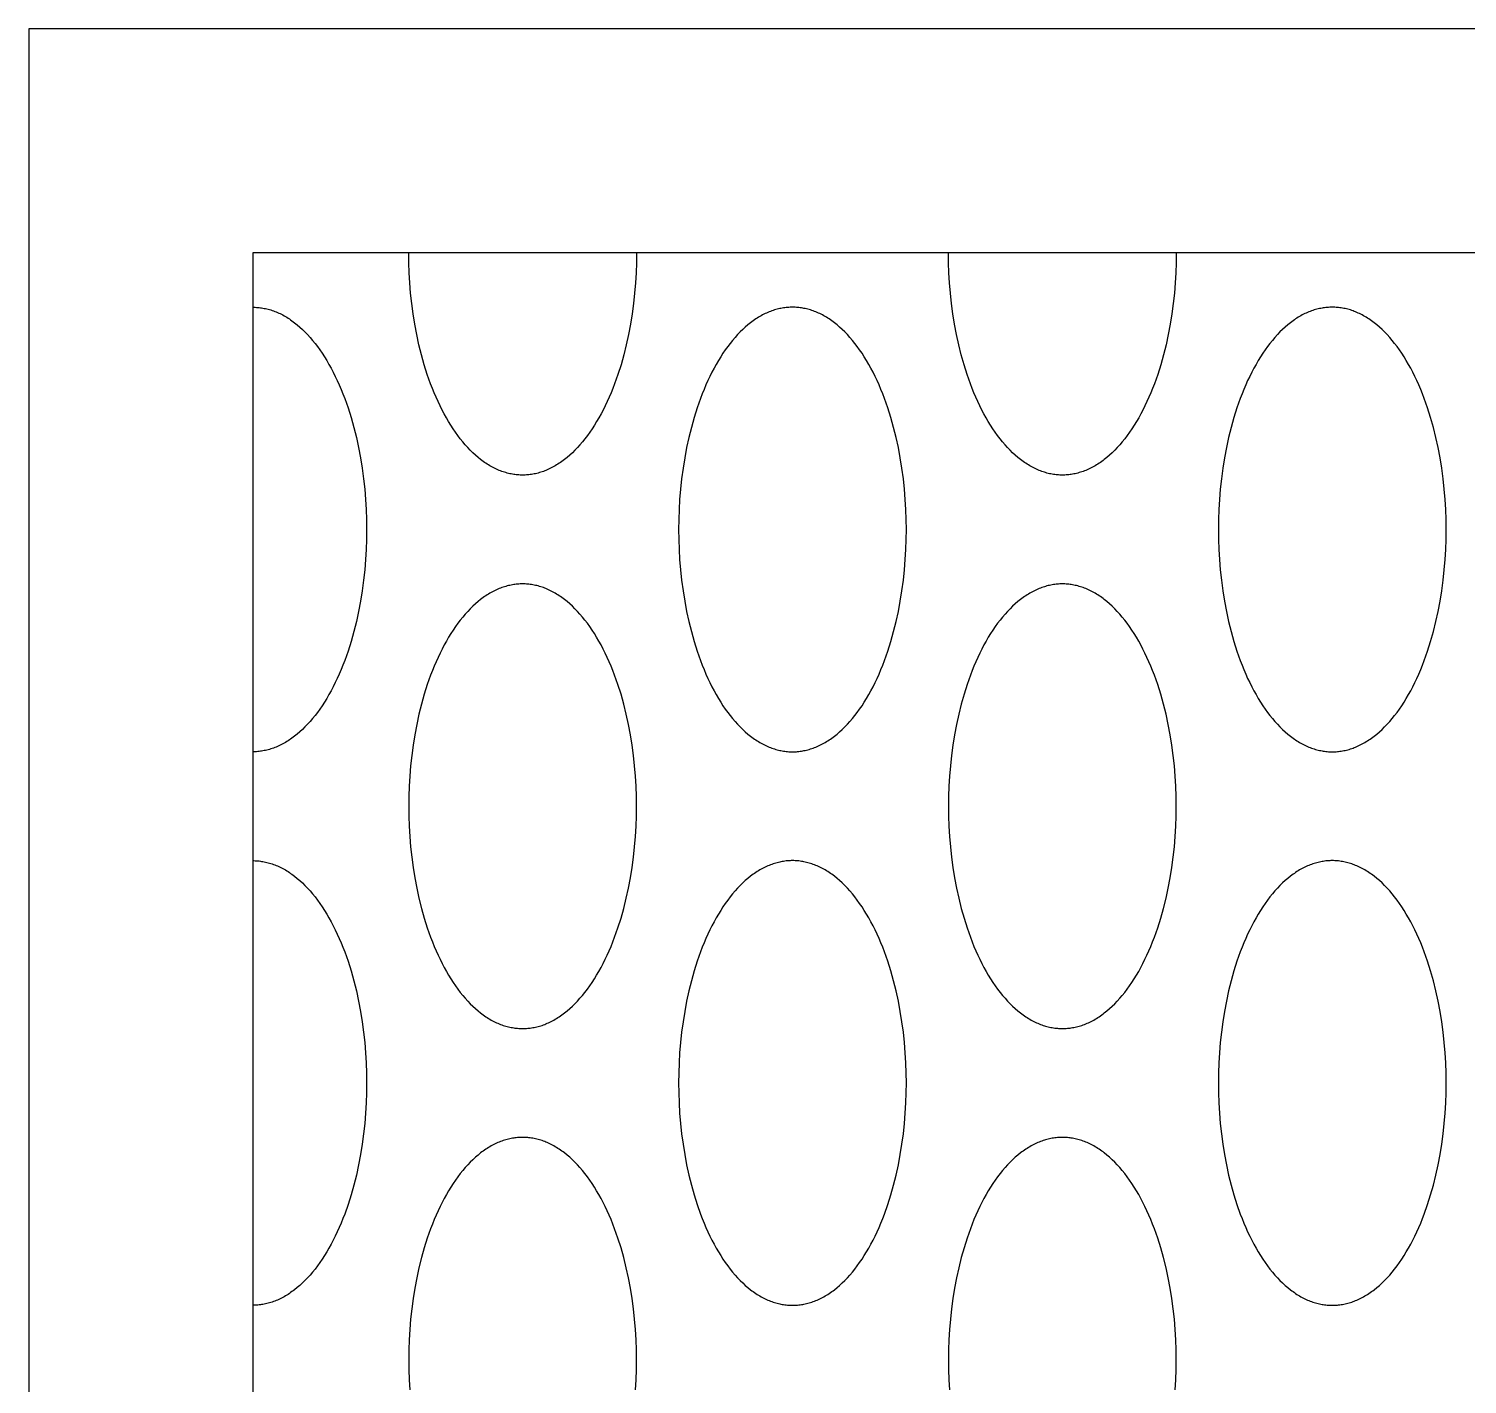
# Model space of a CAD drawing. Extents: x 958 to 1271, y 731 to 1450.
# Drawn here: x 958.2 to 1131, y 1287.2 to 1450 of the extents above; entities that cross this region are included whole.
import ezdxf

# ---------------------------------------------------------------- set-up
doc = ezdxf.new("R2010")
doc.units = 0
doc.layers.add('LAYER_05', color=5, linetype='CONTINUOUS')

msp = doc.modelspace()

# ---------------------------------------------------------------- linework, layer by layer
at = {"layer": 'LAYER_05'}
for points in [[(958.2, 731.46), (1271.35, 731.46), (1271.35, 1449.98), (958.2, 1449.98)], [(985.1, 758.36), (1244.45, 758.36), (1244.45, 1423.08), (985.1, 1423.08)], [(1049.94, 1416.55), (1049.79, 1416.55), (1049.64, 1416.54), (1049.48, 1416.53), (1049.33, 1416.52), (1049.17, 1416.51), (1049.02, 1416.49), (1048.87, 1416.47), (1048.71, 1416.44), (1048.55, 1416.41), (1048.4, 1416.38), (1048.24, 1416.34), (1048.08, 1416.3), (1047.92, 1416.26), (1047.77, 1416.21), (1047.61, 1416.16), (1047.45, 1416.1), (1047.29, 1416.04), (1047.13, 1415.98), (1046.97, 1415.91), (1046.81, 1415.84), (1046.65, 1415.77), (1046.49, 1415.69), (1046.33, 1415.61), (1046.17, 1415.52), (1046.01, 1415.43), (1045.86, 1415.33), (1045.7, 1415.23), (1045.54, 1415.13), (1045.38, 1415.02), (1045.22, 1414.91), (1045.06, 1414.79), (1044.9, 1414.67), (1044.59, 1414.42), (1044.27, 1414.15), (1043.96, 1413.87), (1043.66, 1413.57), (1043.35, 1413.25), (1043.05, 1412.91), (1042.75, 1412.56), (1042.45, 1412.2), (1042.16, 1411.82), (1041.87, 1411.42), (1041.59, 1411.01), (1041.32, 1410.58), (1041.04, 1410.14), (1040.78, 1409.68), (1040.52, 1409.21), (1040.26, 1408.73), (1040.02, 1408.23), (1039.78, 1407.73), (1039.54, 1407.21), (1039.32, 1406.68), (1039.1, 1406.14), (1038.89, 1405.59), (1038.49, 1404.46), (1038.12, 1403.3), (1037.79, 1402.11), (1037.49, 1400.9), (1037.22, 1399.68), (1036.99, 1398.44), (1036.79, 1397.2), (1036.62, 1395.95), (1036.49, 1394.71), (1036.38, 1393.47), (1036.31, 1392.25), (1036.27, 1391.04), (1036.26, 1389.85), (1036.27, 1388.66), (1036.31, 1387.45), (1036.38, 1386.23), (1036.49, 1384.99), (1036.62, 1383.75), (1036.79, 1382.5), (1036.99, 1381.26), (1037.22, 1380.02), (1037.49, 1378.79), (1037.79, 1377.59), (1038.12, 1376.4), (1038.49, 1375.24), (1038.89, 1374.11), (1039.1, 1373.56), (1039.32, 1373.02), (1039.54, 1372.49), (1039.78, 1371.97), (1040.02, 1371.46), (1040.26, 1370.97), (1040.52, 1370.49), (1040.78, 1370.02), (1041.04, 1369.56), (1041.32, 1369.12), (1041.59, 1368.69), (1041.87, 1368.28), (1042.16, 1367.88), (1042.45, 1367.5), (1042.75, 1367.13), (1043.05, 1366.78), (1043.35, 1366.45), (1043.66, 1366.13), (1043.96, 1365.83), (1044.27, 1365.54), (1044.59, 1365.28), (1044.9, 1365.02), (1045.06, 1364.9), (1045.22, 1364.79), (1045.38, 1364.68), (1045.54, 1364.57), (1045.7, 1364.46), (1045.86, 1364.37), (1046.01, 1364.27), (1046.17, 1364.18), (1046.33, 1364.09), (1046.49, 1364.01), (1046.65, 1363.93), (1046.81, 1363.85), (1046.97, 1363.78), (1047.13, 1363.72), (1047.29, 1363.65), (1047.45, 1363.59), (1047.61, 1363.54), (1047.77, 1363.49), (1047.92, 1363.44), (1048.08, 1363.4), (1048.24, 1363.36), (1048.4, 1363.32), (1048.55, 1363.29), (1048.71, 1363.26), (1048.87, 1363.23), (1049.02, 1363.21), (1049.17, 1363.19), (1049.33, 1363.17), (1049.48, 1363.16), (1049.64, 1363.15), (1049.79, 1363.15), (1049.94, 1363.15), (1050.09, 1363.15), (1050.24, 1363.15), (1050.4, 1363.16), (1050.55, 1363.17), (1050.7, 1363.19), (1050.86, 1363.21), (1051.01, 1363.23), (1051.17, 1363.26), (1051.32, 1363.29), (1051.48, 1363.32), (1051.64, 1363.36), (1051.8, 1363.4), (1051.95, 1363.44), (1052.11, 1363.49), (1052.27, 1363.54), (1052.43, 1363.59), (1052.59, 1363.65), (1052.75, 1363.72), (1052.91, 1363.78), (1053.07, 1363.85), (1053.22, 1363.93), (1053.38, 1364.01), (1053.54, 1364.09), (1053.7, 1364.18), (1053.86, 1364.27), (1054.02, 1364.37), (1054.18, 1364.46), (1054.34, 1364.57), (1054.5, 1364.68), (1054.66, 1364.79), (1054.82, 1364.9), (1054.97, 1365.02), (1055.29, 1365.28), (1055.6, 1365.54), (1055.91, 1365.83), (1056.22, 1366.13), (1056.53, 1366.45), (1056.83, 1366.78), (1057.13, 1367.13), (1057.43, 1367.5), (1057.72, 1367.88), (1058, 1368.28), (1058.29, 1368.69), (1058.56, 1369.12), (1058.83, 1369.56), (1059.1, 1370.02), (1059.36, 1370.49), (1059.61, 1370.97), (1059.86, 1371.46), (1060.1, 1371.97), (1060.33, 1372.49), (1060.56, 1373.02), (1060.78, 1373.56), (1060.99, 1374.11), (1061.39, 1375.24), (1061.76, 1376.4), (1062.09, 1377.59), (1062.39, 1378.79), (1062.66, 1380.02), (1062.89, 1381.26), (1063.09, 1382.5), (1063.26, 1383.75), (1063.39, 1384.99), (1063.49, 1386.23), (1063.56, 1387.45), (1063.61, 1388.66), (1063.62, 1389.85), (1063.61, 1391.04), (1063.56, 1392.25), (1063.49, 1393.47), (1063.39, 1394.71), (1063.26, 1395.95), (1063.09, 1397.2), (1062.89, 1398.44), (1062.66, 1399.68), (1062.39, 1400.9), (1062.09, 1402.11), (1061.76, 1403.3), (1061.39, 1404.46), (1060.99, 1405.59), (1060.78, 1406.14), (1060.56, 1406.68), (1060.33, 1407.21), (1060.1, 1407.73), (1059.86, 1408.23), (1059.61, 1408.73), (1059.36, 1409.21), (1059.1, 1409.68), (1058.83, 1410.14), (1058.56, 1410.58), (1058.29, 1411.01), (1058, 1411.42), (1057.72, 1411.82), (1057.43, 1412.2), (1057.13, 1412.56), (1056.83, 1412.91), (1056.53, 1413.25), (1056.22, 1413.57), (1055.91, 1413.87), (1055.6, 1414.15), (1055.29, 1414.42), (1054.97, 1414.67), (1054.82, 1414.79), (1054.66, 1414.91), (1054.5, 1415.02), (1054.34, 1415.13), (1054.18, 1415.23), (1054.02, 1415.33), (1053.86, 1415.43), (1053.7, 1415.52), (1053.54, 1415.61), (1053.38, 1415.69), (1053.22, 1415.77), (1053.07, 1415.84), (1052.91, 1415.91), (1052.75, 1415.98), (1052.59, 1416.04), (1052.43, 1416.1), (1052.27, 1416.16), (1052.11, 1416.21), (1051.95, 1416.26), (1051.8, 1416.3), (1051.64, 1416.34), (1051.48, 1416.38), (1051.32, 1416.41), (1051.17, 1416.44), (1051.01, 1416.47), (1050.86, 1416.49), (1050.7, 1416.51), (1050.55, 1416.52), (1050.4, 1416.53), (1050.24, 1416.54), (1050.09, 1416.55)], [(1114.78, 1416.55), (1114.62, 1416.55), (1114.47, 1416.54), (1114.32, 1416.53), (1114.17, 1416.52), (1114.01, 1416.51), (1113.86, 1416.49), (1113.7, 1416.47), (1113.55, 1416.44), (1113.39, 1416.41), (1113.23, 1416.38), (1113.08, 1416.34), (1112.92, 1416.3), (1112.76, 1416.26), (1112.6, 1416.21), (1112.45, 1416.16), (1112.29, 1416.1), (1112.13, 1416.04), (1111.97, 1415.98), (1111.81, 1415.91), (1111.65, 1415.84), (1111.49, 1415.77), (1111.33, 1415.69), (1111.17, 1415.61), (1111.01, 1415.52), (1110.85, 1415.43), (1110.69, 1415.33), (1110.53, 1415.23), (1110.37, 1415.13), (1110.22, 1415.02), (1110.06, 1414.91), (1109.9, 1414.79), (1109.74, 1414.67), (1109.43, 1414.42), (1109.11, 1414.15), (1108.8, 1413.87), (1108.49, 1413.57), (1108.19, 1413.25), (1107.88, 1412.91), (1107.59, 1412.56), (1107.29, 1412.2), (1107, 1411.82), (1106.71, 1411.42), (1106.43, 1411.01), (1106.15, 1410.58), (1105.88, 1410.14), (1105.62, 1409.68), (1105.36, 1409.21), (1105.1, 1408.73), (1104.86, 1408.23), (1104.61, 1407.73), (1104.38, 1407.21), (1104.15, 1406.68), (1103.94, 1406.14), (1103.72, 1405.59), (1103.33, 1404.46), (1102.96, 1403.3), (1102.62, 1402.11), (1102.32, 1400.9), (1102.06, 1399.68), (1101.82, 1398.44), (1101.62, 1397.2), (1101.46, 1395.95), (1101.32, 1394.71), (1101.22, 1393.47), (1101.15, 1392.25), (1101.11, 1391.04), (1101.1, 1389.85), (1101.11, 1388.66), (1101.15, 1387.45), (1101.22, 1386.23), (1101.32, 1384.99), (1101.46, 1383.75), (1101.62, 1382.5), (1101.82, 1381.26), (1102.06, 1380.02), (1102.32, 1378.79), (1102.62, 1377.59), (1102.96, 1376.4), (1103.33, 1375.24), (1103.72, 1374.11), (1103.94, 1373.56), (1104.15, 1373.02), (1104.38, 1372.49), (1104.61, 1371.97), (1104.86, 1371.46), (1105.1, 1370.97), (1105.36, 1370.49), (1105.62, 1370.02), (1105.88, 1369.56), (1106.15, 1369.12), (1106.43, 1368.69), (1106.71, 1368.28), (1107, 1367.88), (1107.29, 1367.5), (1107.59, 1367.13), (1107.88, 1366.78), (1108.19, 1366.45), (1108.49, 1366.13), (1108.8, 1365.83), (1109.11, 1365.54), (1109.43, 1365.28), (1109.74, 1365.02), (1109.9, 1364.9), (1110.06, 1364.79), (1110.22, 1364.68), (1110.37, 1364.57), (1110.53, 1364.46), (1110.69, 1364.37), (1110.85, 1364.27), (1111.01, 1364.18), (1111.17, 1364.09), (1111.33, 1364.01), (1111.49, 1363.93), (1111.65, 1363.85), (1111.81, 1363.78), (1111.97, 1363.72), (1112.13, 1363.65), (1112.29, 1363.59), (1112.45, 1363.54), (1112.6, 1363.49), (1112.76, 1363.44), (1112.92, 1363.4), (1113.08, 1363.36), (1113.23, 1363.32), (1113.39, 1363.29), (1113.55, 1363.26), (1113.7, 1363.23), (1113.86, 1363.21), (1114.01, 1363.19), (1114.17, 1363.17), (1114.32, 1363.16), (1114.47, 1363.15), (1114.62, 1363.15), (1114.78, 1363.15), (1114.93, 1363.15), (1115.08, 1363.15), (1115.23, 1363.16), (1115.39, 1363.17), (1115.54, 1363.19), (1115.69, 1363.21), (1115.85, 1363.23), (1116.01, 1363.26), (1116.16, 1363.29), (1116.32, 1363.32), (1116.48, 1363.36), (1116.63, 1363.4), (1116.79, 1363.44), (1116.95, 1363.49), (1117.11, 1363.54), (1117.27, 1363.59), (1117.42, 1363.65), (1117.58, 1363.72), (1117.74, 1363.78), (1117.9, 1363.85), (1118.06, 1363.93), (1118.22, 1364.01), (1118.38, 1364.09), (1118.54, 1364.18), (1118.7, 1364.27), (1118.86, 1364.37), (1119.02, 1364.46), (1119.18, 1364.57), (1119.34, 1364.68), (1119.5, 1364.79), (1119.65, 1364.9), (1119.81, 1365.02), (1120.13, 1365.28), (1120.44, 1365.54), (1120.75, 1365.83), (1121.06, 1366.13), (1121.37, 1366.45), (1121.67, 1366.78), (1121.97, 1367.13), (1122.26, 1367.5), (1122.55, 1367.88), (1122.84, 1368.28), (1123.12, 1368.69), (1123.4, 1369.12), (1123.67, 1369.56), (1123.94, 1370.02), (1124.2, 1370.49), (1124.45, 1370.97), (1124.7, 1371.46), (1124.94, 1371.97), (1125.17, 1372.49), (1125.4, 1373.02), (1125.62, 1373.56), (1125.83, 1374.11), (1126.23, 1375.24), (1126.59, 1376.4), (1126.93, 1377.59), (1127.23, 1378.79), (1127.5, 1380.02), (1127.73, 1381.26), (1127.93, 1382.5), (1128.1, 1383.75), (1128.23, 1384.99), (1128.33, 1386.23), (1128.4, 1387.45), (1128.44, 1388.66), (1128.46, 1389.85), (1128.44, 1391.04), (1128.4, 1392.25), (1128.33, 1393.47), (1128.23, 1394.71), (1128.1, 1395.95), (1127.93, 1397.2), (1127.73, 1398.44), (1127.5, 1399.68), (1127.23, 1400.9), (1126.93, 1402.11), (1126.59, 1403.3), (1126.23, 1404.46), (1125.83, 1405.59), (1125.62, 1406.14), (1125.4, 1406.68), (1125.17, 1407.21), (1124.94, 1407.73), (1124.7, 1408.23), (1124.45, 1408.73), (1124.2, 1409.21), (1123.94, 1409.68), (1123.67, 1410.14), (1123.4, 1410.58), (1123.12, 1411.01), (1122.84, 1411.42), (1122.55, 1411.82), (1122.26, 1412.2), (1121.97, 1412.56), (1121.67, 1412.91), (1121.37, 1413.25), (1121.06, 1413.57), (1120.75, 1413.87), (1120.44, 1414.15), (1120.13, 1414.42), (1119.81, 1414.67), (1119.65, 1414.79), (1119.5, 1414.91), (1119.34, 1415.02), (1119.18, 1415.13), (1119.02, 1415.23), (1118.86, 1415.33), (1118.7, 1415.43), (1118.54, 1415.52), (1118.38, 1415.61), (1118.22, 1415.69), (1118.06, 1415.77), (1117.9, 1415.84), (1117.74, 1415.91), (1117.58, 1415.98), (1117.42, 1416.04), (1117.27, 1416.1), (1117.11, 1416.16), (1116.95, 1416.21), (1116.79, 1416.26), (1116.63, 1416.3), (1116.48, 1416.34), (1116.32, 1416.38), (1116.16, 1416.41), (1116.01, 1416.44), (1115.85, 1416.47), (1115.69, 1416.49), (1115.54, 1416.51), (1115.39, 1416.52), (1115.23, 1416.53), (1115.08, 1416.54), (1114.93, 1416.55)], [(1031.2, 1356.61), (1031.19, 1357.8), (1031.15, 1359.01), (1031.07, 1360.24), (1030.97, 1361.47), (1030.84, 1362.71), (1030.67, 1363.96), (1030.47, 1365.2), (1030.24, 1366.44), (1029.97, 1367.67), (1029.67, 1368.88), (1029.34, 1370.06), (1028.97, 1371.22), (1028.57, 1372.35), (1028.36, 1372.9), (1028.14, 1373.44), (1027.92, 1373.97), (1027.68, 1374.49), (1027.44, 1375), (1027.19, 1375.49), (1026.94, 1375.98), (1026.68, 1376.44), (1026.41, 1376.9), (1026.14, 1377.34), (1025.87, 1377.77), (1025.58, 1378.18), (1025.3, 1378.58), (1025.01, 1378.96), (1024.71, 1379.33), (1024.41, 1379.68), (1024.11, 1380.01), (1023.8, 1380.33), (1023.5, 1380.63), (1023.18, 1380.92), (1022.87, 1381.19), (1022.56, 1381.44), (1022.4, 1381.56), (1022.24, 1381.67), (1022.08, 1381.79), (1021.92, 1381.89), (1021.76, 1382), (1021.6, 1382.1), (1021.44, 1382.19), (1021.28, 1382.28), (1021.12, 1382.37), (1020.97, 1382.45), (1020.81, 1382.53), (1020.65, 1382.61), (1020.49, 1382.68), (1020.33, 1382.75), (1020.17, 1382.81), (1020.01, 1382.87), (1019.85, 1382.92), (1019.69, 1382.97), (1019.53, 1383.02), (1019.38, 1383.07), (1019.22, 1383.11), (1019.06, 1383.14), (1018.91, 1383.18), (1018.75, 1383.21), (1018.59, 1383.23), (1018.44, 1383.25), (1018.28, 1383.27), (1018.13, 1383.29), (1017.98, 1383.3), (1017.82, 1383.31), (1017.67, 1383.31), (1017.52, 1383.31), (1017.37, 1383.31), (1017.22, 1383.31), (1017.06, 1383.3), (1016.91, 1383.29), (1016.76, 1383.27), (1016.6, 1383.25), (1016.45, 1383.23), (1016.29, 1383.21), (1016.13, 1383.18), (1015.98, 1383.14), (1015.82, 1383.11), (1015.66, 1383.07), (1015.51, 1383.02), (1015.35, 1382.97), (1015.19, 1382.92), (1015.03, 1382.87), (1014.87, 1382.81), (1014.71, 1382.75), (1014.55, 1382.68), (1014.39, 1382.61), (1014.23, 1382.53), (1014.07, 1382.45), (1013.92, 1382.37), (1013.76, 1382.28), (1013.6, 1382.19), (1013.44, 1382.1), (1013.28, 1382), (1013.12, 1381.89), (1012.96, 1381.79), (1012.8, 1381.67), (1012.64, 1381.56), (1012.48, 1381.44), (1012.17, 1381.19), (1011.86, 1380.92), (1011.54, 1380.63), (1011.24, 1380.33), (1010.93, 1380.01), (1010.63, 1379.68), (1010.33, 1379.33), (1010.03, 1378.96), (1009.74, 1378.58), (1009.46, 1378.18), (1009.17, 1377.77), (1008.9, 1377.34), (1008.63, 1376.9), (1008.36, 1376.44), (1008.1, 1375.98), (1007.85, 1375.49), (1007.6, 1375), (1007.36, 1374.49), (1007.12, 1373.97), (1006.9, 1373.44), (1006.68, 1372.9), (1006.47, 1372.35), (1006.07, 1371.22), (1005.7, 1370.06), (1005.37, 1368.88), (1005.07, 1367.67), (1004.8, 1366.44), (1004.57, 1365.2), (1004.37, 1363.96), (1004.2, 1362.71), (1004.07, 1361.47), (1003.97, 1360.24), (1003.89, 1359.01), (1003.85, 1357.8), (1003.84, 1356.61), (1003.85, 1355.42), (1003.89, 1354.21), (1003.97, 1352.99), (1004.07, 1351.75), (1004.2, 1350.51), (1004.37, 1349.27), (1004.57, 1348.02), (1004.8, 1346.78), (1005.07, 1345.56), (1005.37, 1344.35), (1005.7, 1343.16), (1006.07, 1342), (1006.47, 1340.87), (1006.68, 1340.32), (1006.9, 1339.78), (1007.12, 1339.25), (1007.36, 1338.73), (1007.6, 1338.23), (1007.85, 1337.73), (1008.1, 1337.25), (1008.36, 1336.78), (1008.63, 1336.33), (1008.9, 1335.88), (1009.17, 1335.46), (1009.46, 1335.04), (1009.74, 1334.65), (1010.03, 1334.26), (1010.33, 1333.9), (1010.63, 1333.55), (1010.93, 1333.21), (1011.24, 1332.9), (1011.54, 1332.59), (1011.86, 1332.31), (1012.17, 1332.04), (1012.48, 1331.79), (1012.64, 1331.67), (1012.8, 1331.55), (1012.96, 1331.44), (1013.12, 1331.33), (1013.28, 1331.23), (1013.44, 1331.13), (1013.6, 1331.03), (1013.76, 1330.94), (1013.92, 1330.86), (1014.07, 1330.77), (1014.23, 1330.69), (1014.39, 1330.62), (1014.55, 1330.55), (1014.71, 1330.48), (1014.87, 1330.42), (1015.03, 1330.36), (1015.19, 1330.3), (1015.35, 1330.25), (1015.51, 1330.2), (1015.66, 1330.16), (1015.82, 1330.12), (1015.98, 1330.08), (1016.13, 1330.05), (1016.29, 1330.02), (1016.45, 1329.99), (1016.6, 1329.97), (1016.76, 1329.95), (1016.91, 1329.94), (1017.06, 1329.93), (1017.22, 1329.92), (1017.37, 1329.91), (1017.52, 1329.91), (1017.67, 1329.91), (1017.82, 1329.92), (1017.98, 1329.93), (1018.13, 1329.94), (1018.28, 1329.95), (1018.44, 1329.97), (1018.59, 1329.99), (1018.75, 1330.02), (1018.91, 1330.05), (1019.06, 1330.08), (1019.22, 1330.12), (1019.38, 1330.16), (1019.53, 1330.2), (1019.69, 1330.25), (1019.85, 1330.3), (1020.01, 1330.36), (1020.17, 1330.42), (1020.33, 1330.48), (1020.49, 1330.55), (1020.65, 1330.62), (1020.81, 1330.69), (1020.97, 1330.77), (1021.12, 1330.86), (1021.28, 1330.94), (1021.44, 1331.03), (1021.6, 1331.13), (1021.76, 1331.23), (1021.92, 1331.33), (1022.08, 1331.44), (1022.24, 1331.55), (1022.4, 1331.67), (1022.56, 1331.79), (1022.87, 1332.04), (1023.18, 1332.31), (1023.5, 1332.59), (1023.8, 1332.9), (1024.11, 1333.21), (1024.41, 1333.55), (1024.71, 1333.9), (1025.01, 1334.26), (1025.3, 1334.65), (1025.58, 1335.04), (1025.87, 1335.46), (1026.14, 1335.88), (1026.41, 1336.33), (1026.68, 1336.78), (1026.94, 1337.25), (1027.19, 1337.73), (1027.44, 1338.23), (1027.68, 1338.73), (1027.92, 1339.25), (1028.14, 1339.78), (1028.36, 1340.32), (1028.57, 1340.87), (1028.97, 1342), (1029.34, 1343.16), (1029.67, 1344.35), (1029.97, 1345.56), (1030.24, 1346.78), (1030.47, 1348.02), (1030.67, 1349.27), (1030.84, 1350.51), (1030.97, 1351.75), (1031.07, 1352.99), (1031.15, 1354.21), (1031.19, 1355.42)], [(1096.04, 1356.61), (1096.03, 1357.8), (1095.98, 1359.01), (1095.91, 1360.24), (1095.81, 1361.47), (1095.68, 1362.71), (1095.51, 1363.96), (1095.31, 1365.2), (1095.08, 1366.44), (1094.81, 1367.67), (1094.51, 1368.88), (1094.18, 1370.06), (1093.81, 1371.22), (1093.41, 1372.35), (1093.2, 1372.9), (1092.98, 1373.44), (1092.75, 1373.97), (1092.52, 1374.49), (1092.28, 1375), (1092.03, 1375.49), (1091.78, 1375.98), (1091.52, 1376.44), (1091.25, 1376.9), (1090.98, 1377.34), (1090.7, 1377.77), (1090.42, 1378.18), (1090.14, 1378.58), (1089.84, 1378.96), (1089.55, 1379.33), (1089.25, 1379.68), (1088.95, 1380.01), (1088.64, 1380.33), (1088.33, 1380.63), (1088.02, 1380.92), (1087.71, 1381.19), (1087.39, 1381.44), (1087.24, 1381.56), (1087.08, 1381.67), (1086.92, 1381.79), (1086.76, 1381.89), (1086.6, 1382), (1086.44, 1382.1), (1086.28, 1382.19), (1086.12, 1382.28), (1085.96, 1382.37), (1085.8, 1382.45), (1085.64, 1382.53), (1085.48, 1382.61), (1085.32, 1382.68), (1085.17, 1382.75), (1085.01, 1382.81), (1084.85, 1382.87), (1084.69, 1382.92), (1084.53, 1382.97), (1084.37, 1383.02), (1084.21, 1383.07), (1084.06, 1383.11), (1083.9, 1383.14), (1083.74, 1383.18), (1083.59, 1383.21), (1083.43, 1383.23), (1083.28, 1383.25), (1083.12, 1383.27), (1082.97, 1383.29), (1082.81, 1383.3), (1082.66, 1383.31), (1082.51, 1383.31), (1082.36, 1383.31), (1082.21, 1383.31), (1082.05, 1383.31), (1081.9, 1383.3), (1081.75, 1383.29), (1081.59, 1383.27), (1081.44, 1383.25), (1081.28, 1383.23), (1081.13, 1383.21), (1080.97, 1383.18), (1080.82, 1383.14), (1080.66, 1383.11), (1080.5, 1383.07), (1080.34, 1383.02), (1080.19, 1382.97), (1080.03, 1382.92), (1079.87, 1382.87), (1079.71, 1382.81), (1079.55, 1382.75), (1079.39, 1382.68), (1079.23, 1382.61), (1079.07, 1382.53), (1078.91, 1382.45), (1078.75, 1382.37), (1078.59, 1382.28), (1078.43, 1382.19), (1078.27, 1382.1), (1078.11, 1382), (1077.96, 1381.89), (1077.8, 1381.79), (1077.64, 1381.67), (1077.48, 1381.56), (1077.32, 1381.44), (1077.01, 1381.19), (1076.69, 1380.92), (1076.38, 1380.63), (1076.07, 1380.33), (1075.77, 1380.01), (1075.47, 1379.68), (1075.17, 1379.33), (1074.87, 1378.96), (1074.58, 1378.58), (1074.29, 1378.18), (1074.01, 1377.77), (1073.73, 1377.34), (1073.46, 1376.9), (1073.2, 1376.44), (1072.94, 1375.98), (1072.68, 1375.49), (1072.44, 1375), (1072.2, 1374.49), (1071.96, 1373.97), (1071.74, 1373.44), (1071.52, 1372.9), (1071.31, 1372.35), (1070.91, 1371.22), (1070.54, 1370.06), (1070.2, 1368.88), (1069.9, 1367.67), (1069.64, 1366.44), (1069.4, 1365.2), (1069.2, 1363.96), (1069.04, 1362.71), (1068.9, 1361.47), (1068.8, 1360.24), (1068.73, 1359.01), (1068.69, 1357.8), (1068.68, 1356.61), (1068.69, 1355.42), (1068.73, 1354.21), (1068.8, 1352.99), (1068.9, 1351.75), (1069.04, 1350.51), (1069.2, 1349.27), (1069.4, 1348.02), (1069.64, 1346.78), (1069.9, 1345.56), (1070.2, 1344.35), (1070.54, 1343.16), (1070.91, 1342), (1071.31, 1340.87), (1071.52, 1340.32), (1071.74, 1339.78), (1071.96, 1339.25), (1072.2, 1338.73), (1072.44, 1338.23), (1072.68, 1337.73), (1072.94, 1337.25), (1073.2, 1336.78), (1073.46, 1336.33), (1073.73, 1335.88), (1074.01, 1335.46), (1074.29, 1335.04), (1074.58, 1334.65), (1074.87, 1334.26), (1075.17, 1333.9), (1075.47, 1333.55), (1075.77, 1333.21), (1076.07, 1332.9), (1076.38, 1332.59), (1076.69, 1332.31), (1077.01, 1332.04), (1077.32, 1331.79), (1077.48, 1331.67), (1077.64, 1331.55), (1077.8, 1331.44), (1077.96, 1331.33), (1078.11, 1331.23), (1078.27, 1331.13), (1078.43, 1331.03), (1078.59, 1330.94), (1078.75, 1330.86), (1078.91, 1330.77), (1079.07, 1330.69), (1079.23, 1330.62), (1079.39, 1330.55), (1079.55, 1330.48), (1079.71, 1330.42), (1079.87, 1330.36), (1080.03, 1330.3), (1080.19, 1330.25), (1080.34, 1330.2), (1080.5, 1330.16), (1080.66, 1330.12), (1080.82, 1330.08), (1080.97, 1330.05), (1081.13, 1330.02), (1081.28, 1329.99), (1081.44, 1329.97), (1081.59, 1329.95), (1081.75, 1329.94), (1081.9, 1329.93), (1082.05, 1329.92), (1082.21, 1329.91), (1082.36, 1329.91), (1082.51, 1329.91), (1082.66, 1329.92), (1082.81, 1329.93), (1082.97, 1329.94), (1083.12, 1329.95), (1083.28, 1329.97), (1083.43, 1329.99), (1083.59, 1330.02), (1083.74, 1330.05), (1083.9, 1330.08), (1084.06, 1330.12), (1084.21, 1330.16), (1084.37, 1330.2), (1084.53, 1330.25), (1084.69, 1330.3), (1084.85, 1330.36), (1085.01, 1330.42), (1085.17, 1330.48), (1085.32, 1330.55), (1085.48, 1330.62), (1085.64, 1330.69), (1085.8, 1330.77), (1085.96, 1330.86), (1086.12, 1330.94), (1086.28, 1331.03), (1086.44, 1331.13), (1086.6, 1331.23), (1086.76, 1331.33), (1086.92, 1331.44), (1087.08, 1331.55), (1087.24, 1331.67), (1087.39, 1331.79), (1087.71, 1332.04), (1088.02, 1332.31), (1088.33, 1332.59), (1088.64, 1332.9), (1088.95, 1333.21), (1089.25, 1333.55), (1089.55, 1333.9), (1089.84, 1334.26), (1090.14, 1334.65), (1090.42, 1335.04), (1090.7, 1335.46), (1090.98, 1335.88), (1091.25, 1336.33), (1091.52, 1336.78), (1091.78, 1337.25), (1092.03, 1337.73), (1092.28, 1338.23), (1092.52, 1338.73), (1092.75, 1339.25), (1092.98, 1339.78), (1093.2, 1340.32), (1093.41, 1340.87), (1093.81, 1342), (1094.18, 1343.16), (1094.51, 1344.35), (1094.81, 1345.56), (1095.08, 1346.78), (1095.31, 1348.02), (1095.51, 1349.27), (1095.68, 1350.51), (1095.81, 1351.75), (1095.91, 1352.99), (1095.98, 1354.21), (1096.03, 1355.42)], [(1049.94, 1350.08), (1049.79, 1350.08), (1049.64, 1350.07), (1049.48, 1350.06), (1049.33, 1350.05), (1049.17, 1350.04), (1049.02, 1350.02), (1048.87, 1349.99), (1048.71, 1349.97), (1048.55, 1349.94), (1048.4, 1349.91), (1048.24, 1349.87), (1048.08, 1349.83), (1047.92, 1349.79), (1047.77, 1349.74), (1047.61, 1349.69), (1047.45, 1349.63), (1047.29, 1349.57), (1047.13, 1349.51), (1046.97, 1349.44), (1046.81, 1349.37), (1046.65, 1349.3), (1046.49, 1349.22), (1046.33, 1349.13), (1046.17, 1349.05), (1046.01, 1348.96), (1045.86, 1348.86), (1045.7, 1348.76), (1045.54, 1348.66), (1045.38, 1348.55), (1045.22, 1348.44), (1045.06, 1348.32), (1044.9, 1348.2), (1044.59, 1347.95), (1044.27, 1347.68), (1043.96, 1347.4), (1043.66, 1347.09), (1043.35, 1346.78), (1043.05, 1346.44), (1042.75, 1346.09), (1042.45, 1345.73), (1042.16, 1345.34), (1041.87, 1344.95), (1041.59, 1344.53), (1041.32, 1344.11), (1041.04, 1343.66), (1040.78, 1343.21), (1040.52, 1342.74), (1040.26, 1342.26), (1040.02, 1341.76), (1039.78, 1341.25), (1039.54, 1340.74), (1039.32, 1340.21), (1039.1, 1339.67), (1038.89, 1339.12), (1038.49, 1337.99), (1038.12, 1336.83), (1037.79, 1335.64), (1037.49, 1334.43), (1037.22, 1333.21), (1036.99, 1331.97), (1036.79, 1330.72), (1036.62, 1329.48), (1036.49, 1328.24), (1036.38, 1327), (1036.31, 1325.78), (1036.27, 1324.57), (1036.26, 1323.38), (1036.27, 1322.19), (1036.31, 1320.98), (1036.38, 1319.75), (1036.49, 1318.52), (1036.62, 1317.28), (1036.79, 1316.03), (1036.99, 1314.79), (1037.22, 1313.55), (1037.49, 1312.32), (1037.79, 1311.11), (1038.12, 1309.93), (1038.49, 1308.77), (1038.89, 1307.64), (1039.1, 1307.09), (1039.32, 1306.55), (1039.54, 1306.02), (1039.78, 1305.5), (1040.02, 1304.99), (1040.26, 1304.5), (1040.52, 1304.01), (1040.78, 1303.55), (1041.04, 1303.09), (1041.32, 1302.65), (1041.59, 1302.22), (1041.87, 1301.81), (1042.16, 1301.41), (1042.45, 1301.03), (1042.75, 1300.66), (1043.05, 1300.31), (1043.35, 1299.98), (1043.66, 1299.66), (1043.96, 1299.36), (1044.27, 1299.07), (1044.59, 1298.8), (1044.9, 1298.55), (1045.06, 1298.43), (1045.22, 1298.32), (1045.38, 1298.2), (1045.54, 1298.1), (1045.7, 1297.99), (1045.86, 1297.89), (1046.01, 1297.8), (1046.17, 1297.71), (1046.33, 1297.62), (1046.49, 1297.54), (1046.65, 1297.46), (1046.81, 1297.38), (1046.97, 1297.31), (1047.13, 1297.24), (1047.29, 1297.18), (1047.45, 1297.12), (1047.61, 1297.07), (1047.77, 1297.01), (1047.92, 1296.97), (1048.08, 1296.92), (1048.24, 1296.88), (1048.4, 1296.85), (1048.55, 1296.81), (1048.71, 1296.78), (1048.87, 1296.76), (1049.02, 1296.74), (1049.17, 1296.72), (1049.33, 1296.7), (1049.48, 1296.69), (1049.64, 1296.68), (1049.79, 1296.68), (1049.94, 1296.68), (1050.09, 1296.68), (1050.24, 1296.68), (1050.4, 1296.69), (1050.55, 1296.7), (1050.7, 1296.72), (1050.86, 1296.74), (1051.01, 1296.76), (1051.17, 1296.78), (1051.32, 1296.81), (1051.48, 1296.85), (1051.64, 1296.88), (1051.8, 1296.92), (1051.95, 1296.97), (1052.11, 1297.01), (1052.27, 1297.07), (1052.43, 1297.12), (1052.59, 1297.18), (1052.75, 1297.24), (1052.91, 1297.31), (1053.07, 1297.38), (1053.22, 1297.46), (1053.38, 1297.54), (1053.54, 1297.62), (1053.7, 1297.71), (1053.86, 1297.8), (1054.02, 1297.89), (1054.18, 1297.99), (1054.34, 1298.1), (1054.5, 1298.2), (1054.66, 1298.32), (1054.82, 1298.43), (1054.97, 1298.55), (1055.29, 1298.8), (1055.6, 1299.07), (1055.91, 1299.36), (1056.22, 1299.66), (1056.53, 1299.98), (1056.83, 1300.31), (1057.13, 1300.66), (1057.43, 1301.03), (1057.72, 1301.41), (1058, 1301.81), (1058.29, 1302.22), (1058.56, 1302.65), (1058.83, 1303.09), (1059.1, 1303.55), (1059.36, 1304.01), (1059.61, 1304.5), (1059.86, 1304.99), (1060.1, 1305.5), (1060.33, 1306.02), (1060.56, 1306.55), (1060.78, 1307.09), (1060.99, 1307.64), (1061.39, 1308.77), (1061.76, 1309.93), (1062.09, 1311.11), (1062.39, 1312.32), (1062.66, 1313.55), (1062.89, 1314.79), (1063.09, 1316.03), (1063.26, 1317.28), (1063.39, 1318.52), (1063.49, 1319.75), (1063.56, 1320.98), (1063.61, 1322.19), (1063.62, 1323.38), (1063.61, 1324.57), (1063.56, 1325.78), (1063.49, 1327), (1063.39, 1328.24), (1063.26, 1329.48), (1063.09, 1330.72), (1062.89, 1331.97), (1062.66, 1333.21), (1062.39, 1334.43), (1062.09, 1335.64), (1061.76, 1336.83), (1061.39, 1337.99), (1060.99, 1339.12), (1060.78, 1339.67), (1060.56, 1340.21), (1060.33, 1340.74), (1060.1, 1341.25), (1059.86, 1341.76), (1059.61, 1342.26), (1059.36, 1342.74), (1059.1, 1343.21), (1058.83, 1343.66), (1058.56, 1344.11), (1058.29, 1344.53), (1058, 1344.95), (1057.72, 1345.34), (1057.43, 1345.73), (1057.13, 1346.09), (1056.83, 1346.44), (1056.53, 1346.78), (1056.22, 1347.09), (1055.91, 1347.4), (1055.6, 1347.68), (1055.29, 1347.95), (1054.97, 1348.2), (1054.82, 1348.32), (1054.66, 1348.44), (1054.5, 1348.55), (1054.34, 1348.66), (1054.18, 1348.76), (1054.02, 1348.86), (1053.86, 1348.96), (1053.7, 1349.05), (1053.54, 1349.13), (1053.38, 1349.22), (1053.22, 1349.3), (1053.07, 1349.37), (1052.91, 1349.44), (1052.75, 1349.51), (1052.59, 1349.57), (1052.43, 1349.63), (1052.27, 1349.69), (1052.11, 1349.74), (1051.95, 1349.79), (1051.8, 1349.83), (1051.64, 1349.87), (1051.48, 1349.91), (1051.32, 1349.94), (1051.17, 1349.97), (1051.01, 1349.99), (1050.86, 1350.02), (1050.7, 1350.04), (1050.55, 1350.05), (1050.4, 1350.06), (1050.24, 1350.07), (1050.09, 1350.08)], [(1114.78, 1350.08), (1114.62, 1350.08), (1114.47, 1350.07), (1114.32, 1350.06), (1114.17, 1350.05), (1114.01, 1350.04), (1113.86, 1350.02), (1113.7, 1349.99), (1113.55, 1349.97), (1113.39, 1349.94), (1113.23, 1349.91), (1113.08, 1349.87), (1112.92, 1349.83), (1112.76, 1349.79), (1112.6, 1349.74), (1112.45, 1349.69), (1112.29, 1349.63), (1112.13, 1349.57), (1111.97, 1349.51), (1111.81, 1349.44), (1111.65, 1349.37), (1111.49, 1349.3), (1111.33, 1349.22), (1111.17, 1349.13), (1111.01, 1349.05), (1110.85, 1348.96), (1110.69, 1348.86), (1110.53, 1348.76), (1110.37, 1348.66), (1110.22, 1348.55), (1110.06, 1348.44), (1109.9, 1348.32), (1109.74, 1348.2), (1109.43, 1347.95), (1109.11, 1347.68), (1108.8, 1347.4), (1108.49, 1347.09), (1108.19, 1346.78), (1107.88, 1346.44), (1107.59, 1346.09), (1107.29, 1345.73), (1107, 1345.34), (1106.71, 1344.95), (1106.43, 1344.53), (1106.15, 1344.11), (1105.88, 1343.66), (1105.62, 1343.21), (1105.36, 1342.74), (1105.1, 1342.26), (1104.86, 1341.76), (1104.61, 1341.25), (1104.38, 1340.74), (1104.15, 1340.21), (1103.94, 1339.67), (1103.72, 1339.12), (1103.33, 1337.99), (1102.96, 1336.83), (1102.62, 1335.64), (1102.32, 1334.43), (1102.06, 1333.21), (1101.82, 1331.97), (1101.62, 1330.72), (1101.46, 1329.48), (1101.32, 1328.24), (1101.22, 1327), (1101.15, 1325.78), (1101.11, 1324.57), (1101.1, 1323.38), (1101.11, 1322.19), (1101.15, 1320.98), (1101.22, 1319.75), (1101.32, 1318.52), (1101.46, 1317.28), (1101.62, 1316.03), (1101.82, 1314.79), (1102.06, 1313.55), (1102.32, 1312.32), (1102.62, 1311.11), (1102.96, 1309.93), (1103.33, 1308.77), (1103.72, 1307.64), (1103.94, 1307.09), (1104.15, 1306.55), (1104.38, 1306.02), (1104.61, 1305.5), (1104.86, 1304.99), (1105.1, 1304.5), (1105.36, 1304.01), (1105.62, 1303.55), (1105.88, 1303.09), (1106.15, 1302.65), (1106.43, 1302.22), (1106.71, 1301.81), (1107, 1301.41), (1107.29, 1301.03), (1107.59, 1300.66), (1107.88, 1300.31), (1108.19, 1299.98), (1108.49, 1299.66), (1108.8, 1299.36), (1109.11, 1299.07), (1109.43, 1298.8), (1109.74, 1298.55), (1109.9, 1298.43), (1110.06, 1298.32), (1110.22, 1298.2), (1110.37, 1298.1), (1110.53, 1297.99), (1110.69, 1297.89), (1110.85, 1297.8), (1111.01, 1297.71), (1111.17, 1297.62), (1111.33, 1297.54), (1111.49, 1297.46), (1111.65, 1297.38), (1111.81, 1297.31), (1111.97, 1297.24), (1112.13, 1297.18), (1112.29, 1297.12), (1112.45, 1297.07), (1112.6, 1297.01), (1112.76, 1296.97), (1112.92, 1296.92), (1113.08, 1296.88), (1113.23, 1296.85), (1113.39, 1296.81), (1113.55, 1296.78), (1113.7, 1296.76), (1113.86, 1296.74), (1114.01, 1296.72), (1114.17, 1296.7), (1114.32, 1296.69), (1114.47, 1296.68), (1114.62, 1296.68), (1114.78, 1296.68), (1114.93, 1296.68), (1115.08, 1296.68), (1115.23, 1296.69), (1115.39, 1296.7), (1115.54, 1296.72), (1115.69, 1296.74), (1115.85, 1296.76), (1116.01, 1296.78), (1116.16, 1296.81), (1116.32, 1296.85), (1116.48, 1296.88), (1116.63, 1296.92), (1116.79, 1296.97), (1116.95, 1297.01), (1117.11, 1297.07), (1117.27, 1297.12), (1117.42, 1297.18), (1117.58, 1297.24), (1117.74, 1297.31), (1117.9, 1297.38), (1118.06, 1297.46), (1118.22, 1297.54), (1118.38, 1297.62), (1118.54, 1297.71), (1118.7, 1297.8), (1118.86, 1297.89), (1119.02, 1297.99), (1119.18, 1298.1), (1119.34, 1298.2), (1119.5, 1298.32), (1119.65, 1298.43), (1119.81, 1298.55), (1120.13, 1298.8), (1120.44, 1299.07), (1120.75, 1299.36), (1121.06, 1299.66), (1121.37, 1299.98), (1121.67, 1300.31), (1121.97, 1300.66), (1122.26, 1301.03), (1122.55, 1301.41), (1122.84, 1301.81), (1123.12, 1302.22), (1123.4, 1302.65), (1123.67, 1303.09), (1123.94, 1303.55), (1124.2, 1304.01), (1124.45, 1304.5), (1124.7, 1304.99), (1124.94, 1305.5), (1125.17, 1306.02), (1125.4, 1306.55), (1125.62, 1307.09), (1125.83, 1307.64), (1126.23, 1308.77), (1126.59, 1309.93), (1126.93, 1311.11), (1127.23, 1312.32), (1127.5, 1313.55), (1127.73, 1314.79), (1127.93, 1316.03), (1128.1, 1317.28), (1128.23, 1318.52), (1128.33, 1319.75), (1128.4, 1320.98), (1128.44, 1322.19), (1128.46, 1323.38), (1128.44, 1324.57), (1128.4, 1325.78), (1128.33, 1327), (1128.23, 1328.24), (1128.1, 1329.48), (1127.93, 1330.72), (1127.73, 1331.97), (1127.5, 1333.21), (1127.23, 1334.43), (1126.93, 1335.64), (1126.59, 1336.83), (1126.23, 1337.99), (1125.83, 1339.12), (1125.62, 1339.67), (1125.4, 1340.21), (1125.17, 1340.74), (1124.94, 1341.25), (1124.7, 1341.76), (1124.45, 1342.26), (1124.2, 1342.74), (1123.94, 1343.21), (1123.67, 1343.66), (1123.4, 1344.11), (1123.12, 1344.53), (1122.84, 1344.95), (1122.55, 1345.34), (1122.26, 1345.73), (1121.97, 1346.09), (1121.67, 1346.44), (1121.37, 1346.78), (1121.06, 1347.09), (1120.75, 1347.4), (1120.44, 1347.68), (1120.13, 1347.95), (1119.81, 1348.2), (1119.65, 1348.32), (1119.5, 1348.44), (1119.34, 1348.55), (1119.18, 1348.66), (1119.02, 1348.76), (1118.86, 1348.86), (1118.7, 1348.96), (1118.54, 1349.05), (1118.38, 1349.13), (1118.22, 1349.22), (1118.06, 1349.3), (1117.9, 1349.37), (1117.74, 1349.44), (1117.58, 1349.51), (1117.42, 1349.57), (1117.27, 1349.63), (1117.11, 1349.69), (1116.95, 1349.74), (1116.79, 1349.79), (1116.63, 1349.83), (1116.48, 1349.87), (1116.32, 1349.91), (1116.16, 1349.94), (1116.01, 1349.97), (1115.85, 1349.99), (1115.69, 1350.02), (1115.54, 1350.04), (1115.39, 1350.05), (1115.23, 1350.06), (1115.08, 1350.07), (1114.93, 1350.08)]]:
    msp.add_lwpolyline(points, close=True, dxfattribs=at)
for points in [[(1031.2, 1423.08), (1031.19, 1421.89), (1031.15, 1420.69), (1031.07, 1419.46), (1030.97, 1418.23), (1030.84, 1416.98), (1030.67, 1415.74), (1030.47, 1414.49), (1030.24, 1413.26), (1029.97, 1412.03), (1029.67, 1410.82), (1029.34, 1409.63), (1028.97, 1408.47), (1028.57, 1407.35), (1028.36, 1406.8), (1028.14, 1406.26), (1027.92, 1405.73), (1027.68, 1405.21), (1027.44, 1404.7), (1027.19, 1404.2), (1026.94, 1403.72), (1026.68, 1403.25), (1026.41, 1402.8), (1026.14, 1402.36), (1025.87, 1401.93), (1025.58, 1401.52), (1025.3, 1401.12), (1025.01, 1400.74), (1024.71, 1400.37), (1024.41, 1400.02), (1024.11, 1399.69), (1023.8, 1399.37), (1023.5, 1399.07), (1023.18, 1398.78), (1022.87, 1398.51), (1022.56, 1398.26), (1022.4, 1398.14), (1022.24, 1398.02), (1022.08, 1397.91), (1021.92, 1397.8), (1021.76, 1397.7), (1021.6, 1397.6), (1021.44, 1397.51), (1021.28, 1397.42), (1021.12, 1397.33), (1020.97, 1397.24), (1020.81, 1397.17), (1020.65, 1397.09), (1020.49, 1397.02), (1020.33, 1396.95), (1020.17, 1396.89), (1020.01, 1396.83), (1019.85, 1396.77), (1019.69, 1396.72), (1019.53, 1396.68), (1019.38, 1396.63), (1019.22, 1396.59), (1019.06, 1396.55), (1018.91, 1396.52), (1018.75, 1396.49), (1018.59, 1396.47), (1018.44, 1396.44), (1018.28, 1396.43), (1018.13, 1396.41), (1017.98, 1396.4), (1017.82, 1396.39), (1017.67, 1396.39), (1017.52, 1396.38), (1017.37, 1396.39), (1017.22, 1396.39), (1017.06, 1396.4), (1016.91, 1396.41), (1016.76, 1396.43), (1016.6, 1396.44), (1016.45, 1396.47), (1016.29, 1396.49), (1016.13, 1396.52), (1015.98, 1396.55), (1015.82, 1396.59), (1015.66, 1396.63), (1015.51, 1396.68), (1015.35, 1396.72), (1015.19, 1396.77), (1015.03, 1396.83), (1014.87, 1396.89), (1014.71, 1396.95), (1014.55, 1397.02), (1014.39, 1397.09), (1014.23, 1397.17), (1014.07, 1397.24), (1013.92, 1397.33), (1013.76, 1397.42), (1013.6, 1397.51), (1013.44, 1397.6), (1013.28, 1397.7), (1013.12, 1397.8), (1012.96, 1397.91), (1012.8, 1398.02), (1012.64, 1398.14), (1012.48, 1398.26), (1012.17, 1398.51), (1011.86, 1398.78), (1011.54, 1399.07), (1011.24, 1399.37), (1010.93, 1399.69), (1010.63, 1400.02), (1010.33, 1400.37), (1010.03, 1400.74), (1009.74, 1401.12), (1009.46, 1401.52), (1009.17, 1401.93), (1008.9, 1402.36), (1008.63, 1402.8), (1008.36, 1403.25), (1008.1, 1403.72), (1007.85, 1404.2), (1007.6, 1404.7), (1007.36, 1405.21), (1007.12, 1405.73), (1006.9, 1406.26), (1006.68, 1406.8), (1006.47, 1407.35), (1006.07, 1408.47), (1005.7, 1409.63), (1005.37, 1410.82), (1005.07, 1412.03), (1004.8, 1413.26), (1004.57, 1414.49), (1004.37, 1415.74), (1004.2, 1416.98), (1004.07, 1418.23), (1003.97, 1419.46), (1003.89, 1420.69), (1003.85, 1421.89), (1003.84, 1423.08)], [(1096.04, 1423.08), (1096.03, 1421.89), (1095.98, 1420.69), (1095.91, 1419.46), (1095.81, 1418.23), (1095.68, 1416.98), (1095.51, 1415.74), (1095.31, 1414.49), (1095.08, 1413.26), (1094.81, 1412.03), (1094.51, 1410.82), (1094.18, 1409.63), (1093.81, 1408.47), (1093.41, 1407.35), (1093.2, 1406.8), (1092.98, 1406.26), (1092.75, 1405.73), (1092.52, 1405.21), (1092.28, 1404.7), (1092.03, 1404.2), (1091.78, 1403.72), (1091.52, 1403.25), (1091.25, 1402.8), (1090.98, 1402.36), (1090.7, 1401.93), (1090.42, 1401.52), (1090.14, 1401.12), (1089.84, 1400.74), (1089.55, 1400.37), (1089.25, 1400.02), (1088.95, 1399.69), (1088.64, 1399.37), (1088.33, 1399.07), (1088.02, 1398.78), (1087.71, 1398.51), (1087.39, 1398.26), (1087.24, 1398.14), (1087.08, 1398.02), (1086.92, 1397.91), (1086.76, 1397.8), (1086.6, 1397.7), (1086.44, 1397.6), (1086.28, 1397.51), (1086.12, 1397.42), (1085.96, 1397.33), (1085.8, 1397.24), (1085.64, 1397.17), (1085.48, 1397.09), (1085.32, 1397.02), (1085.17, 1396.95), (1085.01, 1396.89), (1084.85, 1396.83), (1084.69, 1396.77), (1084.53, 1396.72), (1084.37, 1396.68), (1084.21, 1396.63), (1084.06, 1396.59), (1083.9, 1396.55), (1083.74, 1396.52), (1083.59, 1396.49), (1083.43, 1396.47), (1083.28, 1396.44), (1083.12, 1396.43), (1082.97, 1396.41), (1082.81, 1396.4), (1082.66, 1396.39), (1082.51, 1396.39), (1082.36, 1396.38), (1082.21, 1396.39), (1082.05, 1396.39), (1081.9, 1396.4), (1081.75, 1396.41), (1081.59, 1396.43), (1081.44, 1396.44), (1081.28, 1396.47), (1081.13, 1396.49), (1080.97, 1396.52), (1080.82, 1396.55), (1080.66, 1396.59), (1080.5, 1396.63), (1080.34, 1396.68), (1080.19, 1396.72), (1080.03, 1396.77), (1079.87, 1396.83), (1079.71, 1396.89), (1079.55, 1396.95), (1079.39, 1397.02), (1079.23, 1397.09), (1079.07, 1397.17), (1078.91, 1397.24), (1078.75, 1397.33), (1078.59, 1397.42), (1078.43, 1397.51), (1078.27, 1397.6), (1078.11, 1397.7), (1077.96, 1397.8), (1077.8, 1397.91), (1077.64, 1398.02), (1077.48, 1398.14), (1077.32, 1398.26), (1077.01, 1398.51), (1076.69, 1398.78), (1076.38, 1399.07), (1076.07, 1399.37), (1075.77, 1399.69), (1075.47, 1400.02), (1075.17, 1400.37), (1074.87, 1400.74), (1074.58, 1401.12), (1074.29, 1401.52), (1074.01, 1401.93), (1073.73, 1402.36), (1073.46, 1402.8), (1073.2, 1403.25), (1072.94, 1403.72), (1072.68, 1404.2), (1072.44, 1404.7), (1072.2, 1405.21), (1071.96, 1405.73), (1071.74, 1406.26), (1071.52, 1406.8), (1071.31, 1407.35), (1070.91, 1408.47), (1070.54, 1409.63), (1070.2, 1410.82), (1069.9, 1412.03), (1069.64, 1413.26), (1069.4, 1414.49), (1069.2, 1415.74), (1069.04, 1416.98), (1068.9, 1418.23), (1068.8, 1419.46), (1068.73, 1420.69), (1068.69, 1421.89), (1068.68, 1423.08)], [(985.1, 1416.55), (985.25, 1416.55), (985.4, 1416.54), (985.56, 1416.53), (985.71, 1416.52), (985.87, 1416.51), (986.02, 1416.49), (986.17, 1416.47), (986.33, 1416.44), (986.49, 1416.41), (986.64, 1416.38), (986.8, 1416.34), (986.96, 1416.3), (987.12, 1416.26), (987.27, 1416.21), (987.43, 1416.16), (987.59, 1416.1), (987.75, 1416.04), (987.91, 1415.98), (988.07, 1415.91), (988.23, 1415.84), (988.39, 1415.77), (988.55, 1415.69), (988.71, 1415.61), (988.87, 1415.52), (989.03, 1415.43), (989.18, 1415.33), (989.34, 1415.23), (989.5, 1415.13), (989.66, 1415.02), (989.82, 1414.91), (989.98, 1414.79), (990.14, 1414.67), (990.45, 1414.42), (990.77, 1414.15), (991.08, 1413.87), (991.38, 1413.57), (991.69, 1413.25), (991.99, 1412.91), (992.29, 1412.56), (992.59, 1412.2), (992.88, 1411.82), (993.17, 1411.42), (993.45, 1411.01), (993.72, 1410.58), (994, 1410.14), (994.26, 1409.68), (994.52, 1409.21), (994.78, 1408.73), (995.02, 1408.23), (995.26, 1407.73), (995.5, 1407.21), (995.72, 1406.68), (995.94, 1406.14), (996.15, 1405.59), (996.55, 1404.46), (996.92, 1403.3), (997.25, 1402.11), (997.55, 1400.9), (997.82, 1399.68), (998.06, 1398.44), (998.25, 1397.2), (998.42, 1395.95), (998.55, 1394.71), (998.66, 1393.47), (998.73, 1392.25), (998.77, 1391.04), (998.78, 1389.85), (998.77, 1388.66), (998.73, 1387.45), (998.66, 1386.23), (998.55, 1384.99), (998.42, 1383.75), (998.25, 1382.5), (998.06, 1381.26), (997.82, 1380.02), (997.55, 1378.79), (997.25, 1377.59), (996.92, 1376.4), (996.55, 1375.24), (996.15, 1374.11), (995.94, 1373.56), (995.72, 1373.02), (995.5, 1372.49), (995.26, 1371.97), (995.02, 1371.46), (994.78, 1370.97), (994.52, 1370.49), (994.26, 1370.02), (994, 1369.56), (993.72, 1369.12), (993.45, 1368.69), (993.17, 1368.28), (992.88, 1367.88), (992.59, 1367.5), (992.29, 1367.13), (991.99, 1366.78), (991.69, 1366.45), (991.38, 1366.13), (991.08, 1365.83), (990.77, 1365.54), (990.45, 1365.28), (990.14, 1365.02), (989.98, 1364.9), (989.82, 1364.79), (989.66, 1364.68), (989.5, 1364.57), (989.34, 1364.46), (989.18, 1364.37), (989.03, 1364.27), (988.87, 1364.18), (988.71, 1364.09), (988.55, 1364.01), (988.39, 1363.93), (988.23, 1363.85), (988.07, 1363.78), (987.91, 1363.72), (987.75, 1363.65), (987.59, 1363.59), (987.43, 1363.54), (987.27, 1363.49), (987.12, 1363.44), (986.96, 1363.4), (986.8, 1363.36), (986.64, 1363.32), (986.49, 1363.29), (986.33, 1363.26), (986.17, 1363.23), (986.02, 1363.21), (985.87, 1363.19), (985.71, 1363.17), (985.56, 1363.16), (985.4, 1363.15), (985.25, 1363.15), (985.1, 1363.15)], [(985.1, 1350.08), (985.25, 1350.08), (985.4, 1350.07), (985.56, 1350.06), (985.71, 1350.05), (985.87, 1350.04), (986.02, 1350.02), (986.17, 1349.99), (986.33, 1349.97), (986.49, 1349.94), (986.64, 1349.91), (986.8, 1349.87), (986.96, 1349.83), (987.12, 1349.79), (987.27, 1349.74), (987.43, 1349.69), (987.59, 1349.63), (987.75, 1349.57), (987.91, 1349.51), (988.07, 1349.44), (988.23, 1349.37), (988.39, 1349.3), (988.55, 1349.22), (988.71, 1349.13), (988.87, 1349.05), (989.03, 1348.96), (989.18, 1348.86), (989.34, 1348.76), (989.5, 1348.66), (989.66, 1348.55), (989.82, 1348.44), (989.98, 1348.32), (990.14, 1348.2), (990.45, 1347.95), (990.77, 1347.68), (991.08, 1347.4), (991.38, 1347.09), (991.69, 1346.78), (991.99, 1346.44), (992.29, 1346.09), (992.59, 1345.73), (992.88, 1345.34), (993.17, 1344.95), (993.45, 1344.53), (993.72, 1344.11), (994, 1343.66), (994.26, 1343.21), (994.52, 1342.74), (994.78, 1342.26), (995.02, 1341.76), (995.26, 1341.25), (995.5, 1340.74), (995.72, 1340.21), (995.94, 1339.67), (996.15, 1339.12), (996.55, 1337.99), (996.92, 1336.83), (997.25, 1335.64), (997.55, 1334.43), (997.82, 1333.21), (998.06, 1331.97), (998.25, 1330.72), (998.42, 1329.48), (998.55, 1328.24), (998.66, 1327), (998.73, 1325.78), (998.77, 1324.57), (998.78, 1323.38), (998.77, 1322.19), (998.73, 1320.98), (998.66, 1319.75), (998.55, 1318.52), (998.42, 1317.28), (998.25, 1316.03), (998.06, 1314.79), (997.82, 1313.55), (997.55, 1312.32), (997.25, 1311.11), (996.92, 1309.93), (996.55, 1308.77), (996.15, 1307.64), (995.94, 1307.09), (995.72, 1306.55), (995.5, 1306.02), (995.26, 1305.5), (995.02, 1304.99), (994.78, 1304.5), (994.52, 1304.01), (994.26, 1303.55), (994, 1303.09), (993.72, 1302.65), (993.45, 1302.22), (993.17, 1301.81), (992.88, 1301.41), (992.59, 1301.03), (992.29, 1300.66), (991.99, 1300.31), (991.69, 1299.98), (991.38, 1299.66), (991.08, 1299.36), (990.77, 1299.07), (990.45, 1298.8), (990.14, 1298.55), (989.98, 1298.43), (989.82, 1298.32), (989.66, 1298.2), (989.5, 1298.1), (989.34, 1297.99), (989.18, 1297.89), (989.03, 1297.8), (988.87, 1297.71), (988.71, 1297.62), (988.55, 1297.54), (988.39, 1297.46), (988.23, 1297.38), (988.07, 1297.31), (987.91, 1297.24), (987.75, 1297.18), (987.59, 1297.12), (987.43, 1297.07), (987.27, 1297.01), (987.12, 1296.97), (986.96, 1296.92), (986.8, 1296.88), (986.64, 1296.85), (986.49, 1296.81), (986.33, 1296.78), (986.17, 1296.76), (986.02, 1296.74), (985.87, 1296.72), (985.71, 1296.7), (985.56, 1296.69), (985.4, 1296.68), (985.25, 1296.68), (985.1, 1296.68)], [(1031.07, 1286.52), (1031.15, 1287.74), (1031.19, 1288.95), (1031.2, 1290.14), (1031.19, 1291.33), (1031.15, 1292.54), (1031.07, 1293.76), (1030.97, 1295), (1030.84, 1296.24), (1030.67, 1297.49), (1030.47, 1298.73), (1030.24, 1299.97), (1029.97, 1301.19), (1029.67, 1302.4), (1029.34, 1303.59), (1028.97, 1304.75), (1028.57, 1305.88), (1028.36, 1306.43), (1028.14, 1306.97), (1027.92, 1307.5), (1027.68, 1308.02), (1027.44, 1308.53), (1027.19, 1309.02), (1026.94, 1309.5), (1026.68, 1309.97), (1026.41, 1310.43), (1026.14, 1310.87), (1025.87, 1311.3), (1025.58, 1311.71), (1025.3, 1312.11), (1025.01, 1312.49), (1024.71, 1312.86), (1024.41, 1313.21), (1024.11, 1313.54), (1023.8, 1313.86), (1023.5, 1314.16), (1023.18, 1314.45), (1022.87, 1314.71), (1022.56, 1314.97), (1022.4, 1315.09), (1022.24, 1315.2), (1022.08, 1315.31), (1021.92, 1315.42), (1021.76, 1315.52), (1021.6, 1315.62), (1021.44, 1315.72), (1021.28, 1315.81), (1021.12, 1315.9), (1020.97, 1315.98), (1020.81, 1316.06), (1020.65, 1316.13), (1020.49, 1316.21), (1020.33, 1316.27), (1020.17, 1316.34), (1020.01, 1316.4), (1019.85, 1316.45), (1019.69, 1316.5), (1019.53, 1316.55), (1019.38, 1316.59), (1019.22, 1316.63), (1019.06, 1316.67), (1018.91, 1316.7), (1018.75, 1316.73), (1018.59, 1316.76), (1018.44, 1316.78), (1018.28, 1316.8), (1018.13, 1316.81), (1017.98, 1316.83), (1017.82, 1316.83), (1017.67, 1316.84), (1017.52, 1316.84), (1017.37, 1316.84), (1017.22, 1316.83), (1017.06, 1316.83), (1016.91, 1316.81), (1016.76, 1316.8), (1016.6, 1316.78), (1016.45, 1316.76), (1016.29, 1316.73), (1016.13, 1316.7), (1015.98, 1316.67), (1015.82, 1316.63), (1015.66, 1316.59), (1015.51, 1316.55), (1015.35, 1316.5), (1015.19, 1316.45), (1015.03, 1316.4), (1014.87, 1316.34), (1014.71, 1316.27), (1014.55, 1316.21), (1014.39, 1316.13), (1014.23, 1316.06), (1014.07, 1315.98), (1013.92, 1315.9), (1013.76, 1315.81), (1013.6, 1315.72), (1013.44, 1315.62), (1013.28, 1315.52), (1013.12, 1315.42), (1012.96, 1315.31), (1012.8, 1315.2), (1012.64, 1315.09), (1012.48, 1314.97), (1012.17, 1314.71), (1011.86, 1314.45), (1011.54, 1314.16), (1011.24, 1313.86), (1010.93, 1313.54), (1010.63, 1313.21), (1010.33, 1312.86), (1010.03, 1312.49), (1009.74, 1312.11), (1009.46, 1311.71), (1009.17, 1311.3), (1008.9, 1310.87), (1008.63, 1310.43), (1008.36, 1309.97), (1008.1, 1309.5), (1007.85, 1309.02), (1007.6, 1308.53), (1007.36, 1308.02), (1007.12, 1307.5), (1006.9, 1306.97), (1006.68, 1306.43), (1006.47, 1305.88), (1006.07, 1304.75), (1005.7, 1303.59), (1005.37, 1302.4), (1005.07, 1301.19), (1004.8, 1299.97), (1004.57, 1298.73), (1004.37, 1297.49), (1004.2, 1296.24), (1004.07, 1295), (1003.97, 1293.76), (1003.89, 1292.54), (1003.85, 1291.33), (1003.84, 1290.14), (1003.85, 1288.95), (1003.89, 1287.74), (1003.97, 1286.52)], [(1095.91, 1286.52), (1095.98, 1287.74), (1096.03, 1288.95), (1096.04, 1290.14), (1096.03, 1291.33), (1095.98, 1292.54), (1095.91, 1293.76), (1095.81, 1295), (1095.68, 1296.24), (1095.51, 1297.49), (1095.31, 1298.73), (1095.08, 1299.97), (1094.81, 1301.19), (1094.51, 1302.4), (1094.18, 1303.59), (1093.81, 1304.75), (1093.41, 1305.88), (1093.2, 1306.43), (1092.98, 1306.97), (1092.75, 1307.5), (1092.52, 1308.02), (1092.28, 1308.53), (1092.03, 1309.02), (1091.78, 1309.5), (1091.52, 1309.97), (1091.25, 1310.43), (1090.98, 1310.87), (1090.7, 1311.3), (1090.42, 1311.71), (1090.14, 1312.11), (1089.84, 1312.49), (1089.55, 1312.86), (1089.25, 1313.21), (1088.95, 1313.54), (1088.64, 1313.86), (1088.33, 1314.16), (1088.02, 1314.45), (1087.71, 1314.71), (1087.39, 1314.97), (1087.24, 1315.09), (1087.08, 1315.2), (1086.92, 1315.31), (1086.76, 1315.42), (1086.6, 1315.52), (1086.44, 1315.62), (1086.28, 1315.72), (1086.12, 1315.81), (1085.96, 1315.9), (1085.8, 1315.98), (1085.64, 1316.06), (1085.48, 1316.13), (1085.32, 1316.21), (1085.17, 1316.27), (1085.01, 1316.34), (1084.85, 1316.4), (1084.69, 1316.45), (1084.53, 1316.5), (1084.37, 1316.55), (1084.21, 1316.59), (1084.06, 1316.63), (1083.9, 1316.67), (1083.74, 1316.7), (1083.59, 1316.73), (1083.43, 1316.76), (1083.28, 1316.78), (1083.12, 1316.8), (1082.97, 1316.81), (1082.81, 1316.83), (1082.66, 1316.83), (1082.51, 1316.84), (1082.36, 1316.84), (1082.21, 1316.84), (1082.05, 1316.83), (1081.9, 1316.83), (1081.75, 1316.81), (1081.59, 1316.8), (1081.44, 1316.78), (1081.28, 1316.76), (1081.13, 1316.73), (1080.97, 1316.7), (1080.82, 1316.67), (1080.66, 1316.63), (1080.5, 1316.59), (1080.34, 1316.55), (1080.19, 1316.5), (1080.03, 1316.45), (1079.87, 1316.4), (1079.71, 1316.34), (1079.55, 1316.27), (1079.39, 1316.21), (1079.23, 1316.13), (1079.07, 1316.06), (1078.91, 1315.98), (1078.75, 1315.9), (1078.59, 1315.81), (1078.43, 1315.72), (1078.27, 1315.62), (1078.11, 1315.52), (1077.96, 1315.42), (1077.8, 1315.31), (1077.64, 1315.2), (1077.48, 1315.09), (1077.32, 1314.97), (1077.01, 1314.71), (1076.69, 1314.45), (1076.38, 1314.16), (1076.07, 1313.86), (1075.77, 1313.54), (1075.47, 1313.21), (1075.17, 1312.86), (1074.87, 1312.49), (1074.58, 1312.11), (1074.29, 1311.71), (1074.01, 1311.3), (1073.73, 1310.87), (1073.46, 1310.43), (1073.2, 1309.97), (1072.94, 1309.5), (1072.68, 1309.02), (1072.44, 1308.53), (1072.2, 1308.02), (1071.96, 1307.5), (1071.74, 1306.97), (1071.52, 1306.43), (1071.31, 1305.88), (1070.91, 1304.75), (1070.54, 1303.59), (1070.2, 1302.4), (1069.9, 1301.19), (1069.64, 1299.97), (1069.4, 1298.73), (1069.2, 1297.49), (1069.04, 1296.24), (1068.9, 1295), (1068.8, 1293.76), (1068.73, 1292.54), (1068.69, 1291.33), (1068.68, 1290.14), (1068.69, 1288.95), (1068.73, 1287.74), (1068.8, 1286.52)]]:
    msp.add_lwpolyline(points, dxfattribs=at)

doc.saveas('drawing.dxf')
